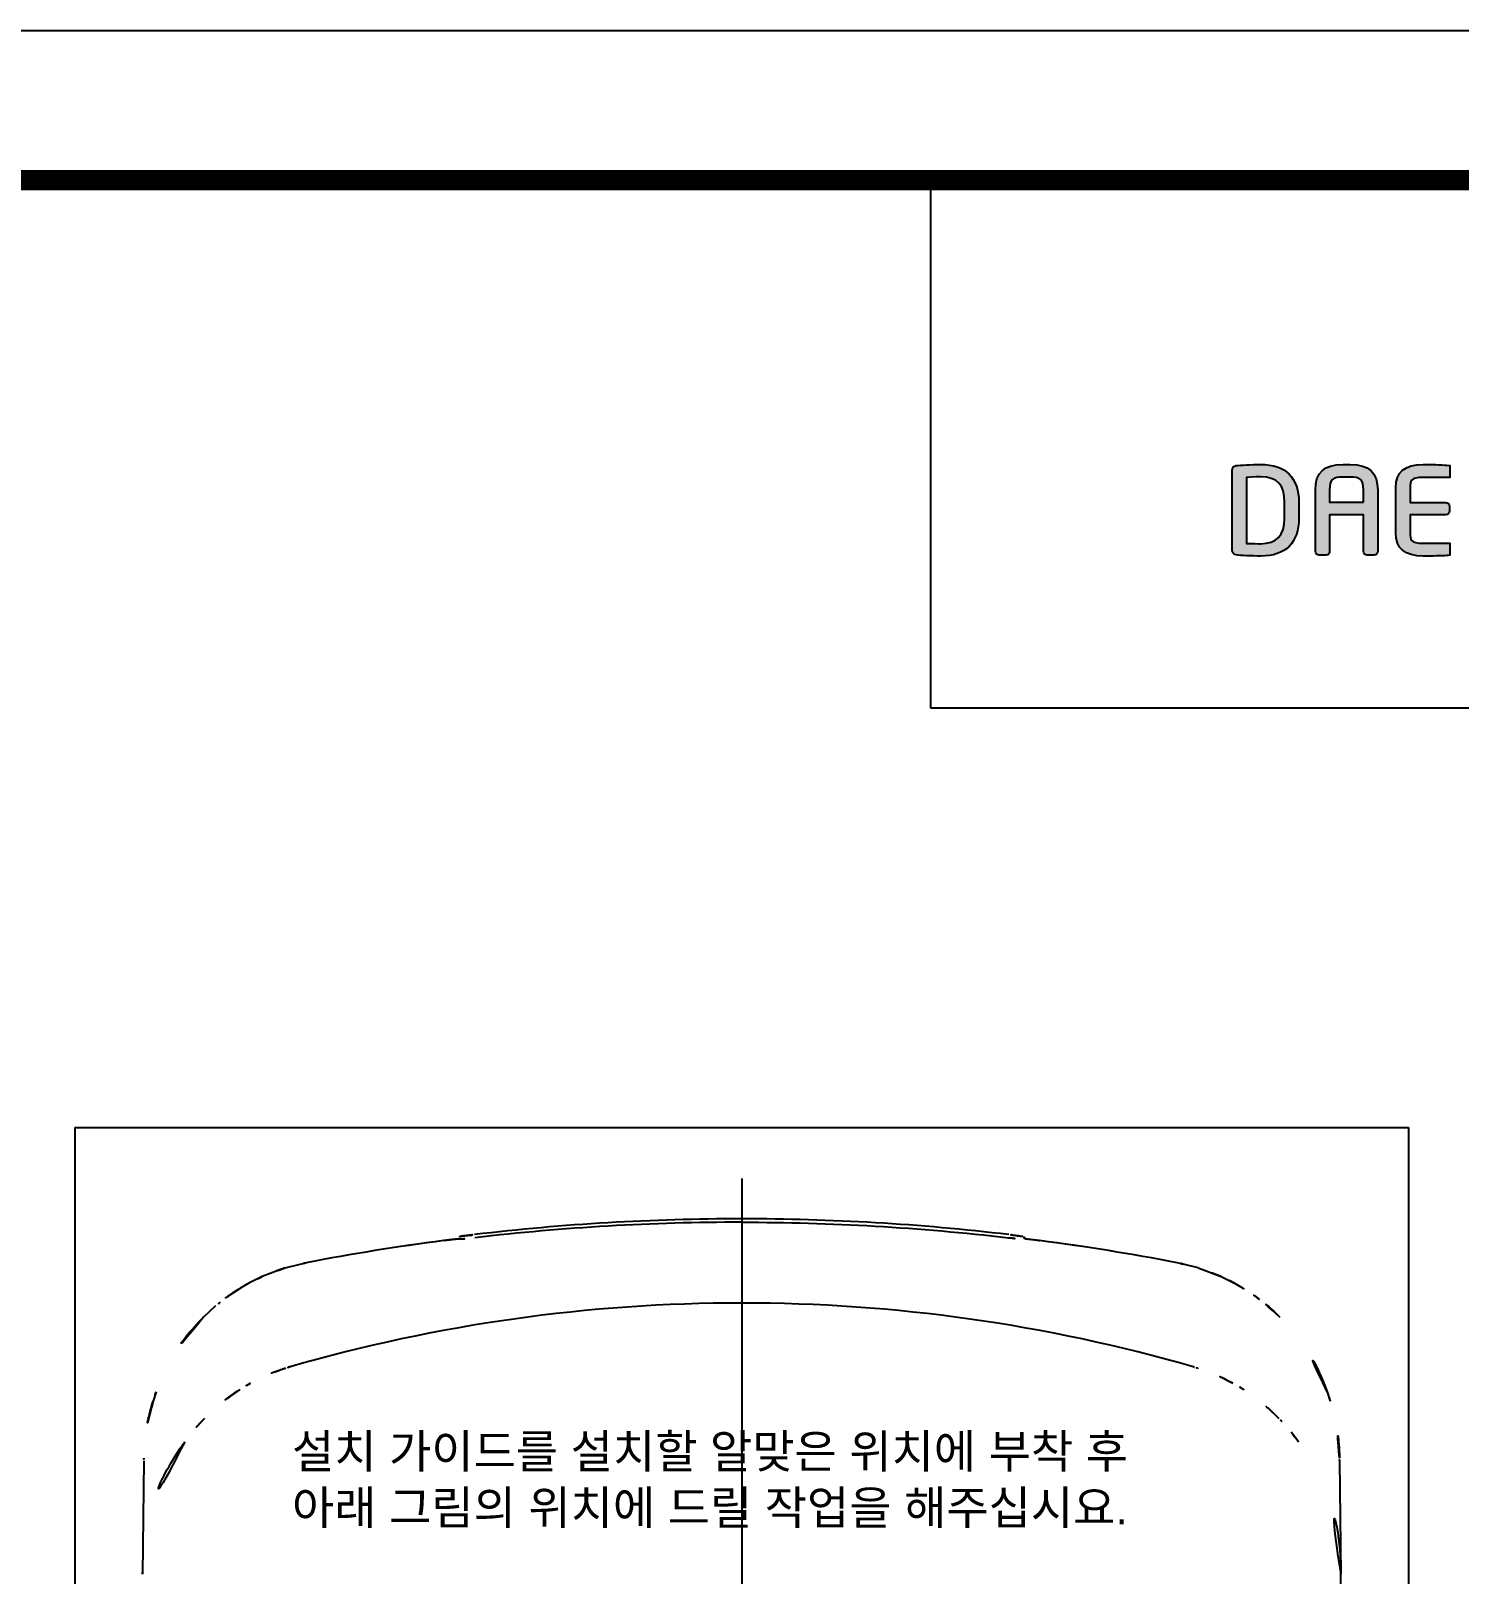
# Model space of a CAD drawing. Extents: x 16296660632 to 16296680496, y -37409619871 to -37409616057.
# Drawn here: x 16296679891.9 to 16296680245.2, y -37409616438.5 to -37409616056.8 of the extents above; entities that cross this region are included whole.
import ezdxf

# ---------------------------------------------------------------- set-up
doc = ezdxf.new("R2010")
doc.units = 0
doc.header["$LTSCALE"] = 10
doc.header["$MEASUREMENT"] = 0
doc.layers.get('0').update_dxf_attribs({"linetype": 'CONTINUOUS'})
for name, color, linetype in [('2', 2, 'CONTINUOUS'), ('5', 7, 'CONTINUOUS'), ('BACK_CASE_DADA_2', 7, 'CONTINUOUS'), ('BACK_LED_PCB_CAS', 7, 'CONTINUOUS'), ('BACK_TOP_COVER', 7, 'CONTINUOUS'), ('SIDE_CASE_18', 7, 'CONTINUOUS'), ('TH1000_20110519_', 7, 'CONTINUOUS'), ('레이어 1', 7, 'CONTINUOUS')]:
    doc.layers.add(name, color=color, linetype=linetype)
doc.styles.get("Standard").update_dxf_attribs({"font": 'SYMBOL'})

msp = doc.modelspace()

# ---------------------------------------------------------------- hatches: boundary and pattern name
at = {"layer": '레이어 1'}
h = msp.add_hatch(color=5, dxfattribs=at)
h.dxf.hatch_style = 2
edge = h.paths.add_edge_path()
edge.add_spline(control_points=[(16296680202.0121, -37409616177.330261), (16296680202.0121, -37409616181.58345), (16296680200.071609, -37409616183.652687), (16296680196.07762, -37409616183.652687), (16296680196.07762, -37409616183.652687), (16296680193.345091, -37409616183.602097), (16296680192.63295, -37409616183.589767), (16296680192.63295, -37409616183.589767), (16296680192.63295, -37409616167.281937), (16296680192.63295, -37409616167.281937), (16296680194.04826, -37409616167.141403), (16296680196.059601, -37409616167.117813), (16296680196.07959, -37409616167.117813), (16296680200.181829, -37409616167.117813), (16296680202.0121, -37409616169.066711), (16296680202.0121, -37409616173.434647), (16296680202.0121, -37409616173.434647), (16296680202.0121, -37409616177.330261), (16296680202.0121, -37409616177.330261)], knot_values=[0, 0, 0, 0, 1, 1, 1, 2, 2, 2, 3, 3, 3, 4, 4, 4, 5, 5, 5, 6, 6, 6, 6], degree=3, periodic=0)
edge = h.paths.add_edge_path()
edge.add_spline(control_points=[(16296680196.07762, -37409616164.054352), (16296680193.860479, -37409616164.054352), (16296680190.984289, -37409616164.19046), (16296680190.0411, -37409616164.34227), (16296680189.451241, -37409616164.441238), (16296680189.073059, -37409616164.882111), (16296680189.073059, -37409616165.4646), (16296680189.073059, -37409616165.4646), (16296680189.073059, -37409616185.303574), (16296680189.073059, -37409616185.303574), (16296680189.073059, -37409616185.91423), (16296680189.454849, -37409616186.343887), (16296680190.06975, -37409616186.429291), (16296680190.961821, -37409616186.577713), (16296680193.82869, -37409616186.712708), (16296680196.07762, -37409616186.712708), (16296680202.26849, -37409616186.712708), (16296680205.539391, -37409616183.467133), (16296680205.539391, -37409616177.330261), (16296680205.539391, -37409616177.330261), (16296680205.539391, -37409616173.434647), (16296680205.539391, -37409616173.434647), (16296680205.539391, -37409616167.297791), (16296680202.26849, -37409616164.054352), (16296680196.07762, -37409616164.054352)], knot_values=[0, 0, 0, 0, 1, 1, 1, 2, 2, 2, 3, 3, 3, 4, 4, 4, 5, 5, 5, 6, 6, 6, 7, 7, 7, 8, 8, 8, 8], degree=3, periodic=0)
h = msp.add_hatch(color=5, dxfattribs=at)
h.dxf.hatch_style = 2
edge = h.paths.add_edge_path()
edge.add_spline(control_points=[(16296680221.505831, -37409616173.41098), (16296680221.505831, -37409616173.41098), (16296680213.15793, -37409616173.41098), (16296680213.15793, -37409616173.41098), (16296680213.15793, -37409616173.100677), (16296680213.15793, -37409616170.434189), (16296680213.15793, -37409616170.434189), (16296680213.15793, -37409616167.650787), (16296680213.98534, -37409616167.178528), (16296680216.467621, -37409616167.178528), (16296680216.467621, -37409616167.178528), (16296680218.198641, -37409616167.178528), (16296680218.198641, -37409616167.178528), (16296680220.67952, -37409616167.178528), (16296680221.505831, -37409616167.650787), (16296680221.505831, -37409616170.434189), (16296680221.505831, -37409616170.434189), (16296680221.505831, -37409616173.100677), (16296680221.505831, -37409616173.41098)], knot_values=[0, 0, 0, 0, 1, 1, 1, 2, 2, 2, 3, 3, 3, 4, 4, 4, 5, 5, 5, 6, 6, 6, 6], degree=3, periodic=0)
edge = h.paths.add_edge_path()
edge.add_spline(control_points=[(16296680218.198641, -37409616164.054352), (16296680218.198641, -37409616164.054352), (16296680216.467621, -37409616164.054352), (16296680216.467621, -37409616164.054352), (16296680211.73871, -37409616164.054352), (16296680209.630329, -37409616166.021332), (16296680209.630329, -37409616170.434189), (16296680209.630329, -37409616170.434189), (16296680209.630329, -37409616185.530807), (16296680209.630329, -37409616185.530807), (16296680209.630329, -37409616186.061607), (16296680210.061661, -37409616186.511368), (16296680210.57077, -37409616186.511368), (16296680210.57077, -37409616186.511368), (16296680212.22226, -37409616186.511368), (16296680212.22226, -37409616186.511368), (16296680212.80761, -37409616186.511368), (16296680213.15793, -37409616186.014343), (16296680213.15793, -37409616185.530807), (16296680213.15793, -37409616185.530807), (16296680213.15793, -37409616176.855652), (16296680213.15793, -37409616176.517143), (16296680213.15793, -37409616176.517143), (16296680221.505831, -37409616176.517143), (16296680221.505831, -37409616176.517143), (16296680221.505831, -37409616176.855652), (16296680221.505831, -37409616185.530807), (16296680221.505831, -37409616185.530807), (16296680221.505831, -37409616186.071671), (16296680221.93231, -37409616186.511368), (16296680222.457781, -37409616186.511368), (16296680222.457781, -37409616186.511368), (16296680224.089001, -37409616186.511368), (16296680224.089001, -37409616186.511368), (16296680224.660879, -37409616186.511368), (16296680225.045731, -37409616186.004173), (16296680225.045731, -37409616185.530807), (16296680225.045731, -37409616185.530807), (16296680225.045731, -37409616170.434189), (16296680225.045731, -37409616170.434189), (16296680225.045731, -37409616166.021332), (16296680222.93322, -37409616164.054352), (16296680218.198641, -37409616164.054352)], knot_values=[0, 0, 0, 0, 1, 1, 1, 2, 2, 2, 3, 3, 3, 4, 4, 4, 5, 5, 5, 6, 6, 6, 7, 7, 7, 8, 8, 8, 9, 9, 9, 10, 10, 10, 11, 11, 11, 12, 12, 12, 13, 13, 13, 14, 14, 14, 14], degree=3, periodic=0)
h = msp.add_hatch(color=5, dxfattribs=at)
h.dxf.hatch_style = 2
edge = h.paths.add_edge_path()
edge.add_spline(control_points=[(16296680229.532021, -37409616169.823578), (16296680229.532021, -37409616169.823578), (16296680229.532021, -37409616180.936859), (16296680229.532021, -37409616180.936859), (16296680229.532021, -37409616184.824516), (16296680231.75256, -37409616186.712708), (16296680236.32177, -37409616186.712708), (16296680238.338711, -37409616186.712708), (16296680241.08386, -37409616186.675636), (16296680242.18148, -37409616186.573242), (16296680242.16571, -37409616186.573242), (16296680242.713699, -37409616186.520401), (16296680242.713699, -37409616186.520401), (16296680242.713699, -37409616186.520401), (16296680242.872259, -37409616186.504646), (16296680242.872259, -37409616186.504646), (16296680242.872259, -37409616186.504646), (16296680242.872259, -37409616183.531219), (16296680242.872259, -37409616183.531219), (16296680242.872259, -37409616183.531219), (16296680236.34683, -37409616183.531219), (16296680236.34683, -37409616183.531219), (16296680233.07757, -37409616183.531219), (16296680233.07757, -37409616182.609093), (16296680233.07757, -37409616180.936859), (16296680233.07757, -37409616180.936859), (16296680233.07757, -37409616176.818512), (16296680233.07757, -37409616176.496857), (16296680233.41353, -37409616176.496857), (16296680241.84914, -37409616176.496857), (16296680241.84914, -37409616176.496857), (16296680242.401609, -37409616176.496857), (16296680242.851709, -37409616176.058296), (16296680242.851709, -37409616175.518517), (16296680242.851709, -37409616175.518517), (16296680242.851709, -37409616174.416412), (16296680242.851709, -37409616174.416412), (16296680242.851709, -37409616173.873253), (16296680242.401609, -37409616173.433517), (16296680241.84914, -37409616173.433517), (16296680241.84914, -37409616173.433517), (16296680233.41353, -37409616173.433517), (16296680233.07757, -37409616173.433517), (16296680233.07757, -37409616173.114143), (16296680233.07757, -37409616169.823578), (16296680233.07757, -37409616169.823578), (16296680233.07757, -37409616168.153549), (16296680233.07757, -37409616167.233597), (16296680236.34683, -37409616167.233597), (16296680236.34683, -37409616167.233597), (16296680242.86972, -37409616167.259506), (16296680242.86972, -37409616167.259506), (16296680242.86972, -37409616167.259506), (16296680242.86972, -37409616164.304031), (16296680242.86972, -37409616164.304031), (16296680242.86972, -37409616164.304031), (16296680242.177811, -37409616164.229828), (16296680242.177811, -37409616164.229828), (16296680240.894369, -37409616164.113983), (16296680237.95191, -37409616164.054352), (16296680236.32177, -37409616164.054352), (16296680231.75256, -37409616164.054352), (16296680229.532021, -37409616165.940308), (16296680229.532021, -37409616169.823578)], knot_values=[0, 0, 0, 0, 1, 1, 1, 2, 2, 2, 3, 3, 3, 4, 4, 4, 5, 5, 5, 6, 6, 6, 7, 7, 7, 8, 8, 8, 9, 9, 9, 10, 10, 10, 11, 11, 11, 12, 12, 12, 13, 13, 13, 14, 14, 14, 15, 15, 15, 16, 16, 16, 17, 17, 17, 18, 18, 18, 19, 19, 19, 20, 20, 20, 21, 21, 21, 21], degree=3, periodic=0)

# ---------------------------------------------------------------- linework, layer by layer
at = {"color": 5, "ltscale": 0.5}
msp.add_line((16296680114.50696, -37409616224.354347), (16296680114.50696, -37409616093.730217), dxfattribs=at)
at = {"color": 5, "ltscale": 40}
msp.add_line((16296680461.317301, -37409616224.354347), (16296680114.50696, -37409616224.354347), dxfattribs=at)
for p, q in [((16296679902.701521, -37409616328.041008), (16296680232.701521, -37409616328.041008)), ((16296679919.806761, -37409616410.455544), (16296679919.493971, -37409616438.494324)), ((16296680215.596279, -37409616410.455544), (16296680215.909069, -37409616438.494324))]:
    msp.add_line(p, q)
at = {"ltscale": 0.5}
msp.add_lwpolyline([(16296678326.42292, -37409617646.812927), (16296680496.42292, -37409617646.812927), (16296680496.42292, -37409616056.812927), (16296678326.42292, -37409616056.812927)], close=True, dxfattribs=at)
at = {"color": 5, "linetype": 'ByBlock', "lineweight": 200, "const_width": 5}
msp.add_lwpolyline([(16296678361.316879, -37409617578.73053), (16296680461.316879, -37409617578.73053), (16296680461.316879, -37409616093.73053), (16296678361.316879, -37409616093.73053)], close=True, dxfattribs=at)
at = {"layer": '2', "color": 1}
msp.add_line((16296680067.701521, -37409616340.612427), (16296680067.701521, -37409616918.041008), dxfattribs=at)
at = {"layer": '5', "color": 0}
for p, q in [((16296679902.701521, -37409616328.041008), (16296679902.701521, -37409617071.20459)), ((16296680232.701521, -37409616328.041008), (16296680232.701521, -37409617071.20459))]:
    msp.add_line(p, q, dxfattribs=at)
at = {"layer": 'BACK_CASE_DADA_2', "color": 7, "linetype": 'Continuous', "ltscale": 25.4}
for p, q in [((16296679994.07226, -37409616355.989891), (16296679993.93211, -37409616356.008133)), ((16296679995.25008, -37409616355.838531), (16296679994.07226, -37409616355.991653)), ((16296679994.07226, -37409616355.989891), (16296679994.07226, -37409616355.989937)), ((16296679997.601521, -37409616355.542427), (16296679995.25008, -37409616355.838531)), ((16296680137.801519, -37409616355.542427), (16296680140.152969, -37409616355.838531)), ((16296680140.152969, -37409616355.838531), (16296680141.33079, -37409616355.991653)), ((16296680141.33079, -37409616355.989891), (16296680141.33079, -37409616355.989937)), ((16296680141.33079, -37409616355.989891), (16296680141.47093, -37409616356.008133)), ((16296679954.800159, -37409616362.770378), (16296679958.46944, -37409616361.797653)), ((16296680180.60288, -37409616362.770378), (16296680176.933611, -37409616361.797653)), ((16296679943.27318, -37409616368.004623), (16296679943.813641, -37409616367.673897)), ((16296679945.778589, -37409616366.550079), (16296679943.813641, -37409616367.673897)), ((16296679945.778589, -37409616366.550079), (16296679945.77927, -37409616366.549713)), ((16296680189.62446, -37409616366.550079), (16296680189.62377, -37409616366.549713)), ((16296680189.62446, -37409616366.550079), (16296680191.589399, -37409616367.673897)), ((16296680192.129869, -37409616368.004623), (16296680191.589399, -37409616367.673897)), ((16296679934.52973, -37409616374.948143), (16296679937.646339, -37409616372.083717)), ((16296680200.87331, -37409616374.948143), (16296680197.75671, -37409616372.083717))]:
    msp.add_line(p, q, dxfattribs=at)
for centre, radius, start, end in [((16296680066.911961, -37409616916.619179), 565.341319, 97.41699067, 100.90486059), ((16296680068.491091, -37409616916.619179), 565.341319, 79.09513941, 82.58300933), ((16296679969.14377, -37409616409.693466), 49.064089, 114.12242713, 118.43780373), ((16296679969.277611, -37409616409.995888), 49.39479, 107.04339322, 114.12067348), ((16296679969.409069, -37409616410.50692), 49.922622, 100.90837718, 102.65805771), ((16296680165.993971, -37409616410.50692), 49.922622, 77.34194229, 79.09162282), ((16296680166.125429, -37409616409.995888), 49.39479, 65.87932652, 72.95660678), ((16296680166.25927, -37409616409.693466), 49.064089, 61.56219627, 65.87757287), ((16296679969.081169, -37409616409.525383), 48.887895, 121.86378029, 127.11154496), ((16296680166.32188, -37409616409.525383), 48.887895, 52.88845504, 58.13621971), ((16296679968.82181, -37409616409.16761), 48.44713, 128.50350715, 130.05289937), ((16296680166.58124, -37409616409.16761), 48.44713, 49.94710063, 51.49649285), ((16296679970.30847, -37409616410.514816), 50.449059, 135.17031382, 160.1377476), ((16296680165.09457, -37409616410.514816), 50.449059, 19.8622524, 44.82968618), ((16296679970.845209, -37409616410.75647), 51.035985, 160.08710527, 162.87641307), ((16296680164.55784, -37409616410.75647), 51.035985, 17.12358693, 19.91289473)]:
    msp.add_arc(centre, radius, start, end, dxfattribs=at)
at = {"layer": 'BACK_LED_PCB_CAS', "color": 7, "linetype": 'Continuous', "ltscale": 25.4}
for p, q in [((16296679997.701521, -37409616355.452538), (16296679997.701521, -37409616355.643097)), ((16296680137.701521, -37409616355.452538), (16296680137.701521, -37409616355.643097))]:
    msp.add_line(p, q, dxfattribs=at)
for centre, radius, start, end in [((16296680067.701521, -37409616909.748383), 559.135955, 90, 96.78505764), ((16296680067.701521, -37409616909.748383), 559.135955, 83.21494236, 90), ((16296679998.201521, -37409616355.452538), 0.5, 97.14670412, 180), ((16296680137.201521, -37409616355.452538), 0.5, 0, 82.85329588)]:
    msp.add_arc(centre, radius, start, end, dxfattribs=at)
for points in [[(16296679998.13932, -37409616354.956429), (16296679998.13932, -37409616354.956429), (16296679998.162189, -37409616354.953552), (16296679998.25176, -37409616354.942337), (16296679998.31959, -37409616354.933853), (16296679998.496281, -37409616354.911774), (16296679998.604361, -37409616354.8983), (16296679998.85955, -37409616354.866577), (16296679999.00778, -37409616354.848198), (16296679999.3312, -37409616354.808258), (16296679999.507601, -37409616354.786537), (16296679999.89049, -37409616354.739632), (16296680000.09339, -37409616354.714867), (16296680000.51362, -37409616354.663841), (16296680000.7337, -37409616354.637238), (16296680001.18425, -37409616354.583076), (16296680001.41206, -37409616354.555817), (16296680001.64245, -37409616354.528412)], [(16296680137.263729, -37409616354.956429), (16296680137.263729, -37409616354.956429), (16296680137.24086, -37409616354.953552), (16296680137.151279, -37409616354.942337), (16296680137.08346, -37409616354.933853), (16296680136.906759, -37409616354.911774), (16296680136.798691, -37409616354.8983), (16296680136.543501, -37409616354.866577), (16296680136.395269, -37409616354.848198), (16296680136.07185, -37409616354.808258), (16296680135.895451, -37409616354.786537), (16296680135.51256, -37409616354.739632), (16296680135.30966, -37409616354.714867), (16296680134.889429, -37409616354.663841), (16296680134.66934, -37409616354.637238), (16296680134.2188, -37409616354.583076), (16296680133.99098, -37409616354.555817), (16296680133.760599, -37409616354.528412)]]:
    msp.add_open_spline(points, degree=3, knots=[0, 0, 0, 0, 0.125, 0.125, 0.25, 0.25, 0.375, 0.375, 0.5, 0.5, 0.625, 0.625, 0.75, 0.75, 0.875, 0.875, 1, 1, 1, 1], dxfattribs=at)
at = {"layer": 'BACK_TOP_COVER', "color": 7, "linetype": 'Continuous', "ltscale": 25.4}
for start, end in [(96.98220191, 96.98540075), (83.01459925, 83.01779809)]:
    msp.add_arc((16296680067.701521, -37409616909.748383), 559.135955, start, end, dxfattribs=at)
at = {"layer": 'SIDE_CASE_18', "color": 7, "linetype": 'Continuous', "ltscale": 25.4}
msp.add_line((16296680216.98966, -37409616846.521568), (16296680215.91239, -37409616438.494324), dxfattribs=at)
at = {"layer": 'TH1000_20110519_', "color": 7, "linetype": 'Continuous', "ltscale": 25.4}
for p, q in [((16296679994.07226, -37409616355.989906), (16296679997.601521, -37409616355.542198)), ((16296679997.601521, -37409616355.644829), (16296679997.601521, -37409616355.542213)), ((16296680141.33079, -37409616355.989906), (16296680137.801519, -37409616355.542198)), ((16296680137.801519, -37409616355.644829), (16296680137.801519, -37409616355.542213)), ((16296679949.09185, -37409616364.913948), (16296679945.77927, -37409616366.549713)), ((16296679954.800119, -37409616362.770203), (16296679949.09185, -37409616364.913948)), ((16296679954.80019, -37409616362.770523), (16296679958.46944, -37409616361.797653)), ((16296679958.46944, -37409616361.797653), (16296679959.96174, -37409616361.486351)), ((16296680176.933611, -37409616361.797653), (16296680175.441299, -37409616361.486351)), ((16296680180.602859, -37409616362.770523), (16296680176.933611, -37409616361.797653)), ((16296680180.602921, -37409616362.770203), (16296680186.31119, -37409616364.913948)), ((16296680186.31119, -37409616364.913948), (16296680189.62377, -37409616366.549713)), ((16296679945.77927, -37409616366.549713), (16296679943.813641, -37409616367.673843)), ((16296680189.62377, -37409616366.549713), (16296680191.589399, -37409616367.673843)), ((16296679954.799561, -37409616387.558571), (16296679954.826839, -37409616387.645103)), ((16296679955.838449, -37409616387.250076), (16296679955.996059, -37409616387.204674)), ((16296680179.56459, -37409616387.250076), (16296680179.406981, -37409616387.204674)), ((16296680180.603491, -37409616387.558571), (16296680180.5762, -37409616387.645103)), ((16296679922.860531, -37409616393.374207), (16296679922.07155, -37409616395.729752)), ((16296679943.524139, -37409616392.858368), (16296679943.44746, -37409616392.907631)), ((16296680191.87891, -37409616392.858368), (16296680191.95558, -37409616392.907631)), ((16296680212.542509, -37409616393.374207), (16296680213.33149, -37409616395.729752)), ((16296679934.789049, -37409616399.991989), (16296679934.789049, -37409616399.992081)), ((16296680200.614, -37409616399.991989), (16296680200.614, -37409616399.992081)), ((16296679929.919291, -37409616405.76976), (16296679929.919291, -37409616405.769829)), ((16296680205.483761, -37409616405.76976), (16296680205.483761, -37409616405.769829)), ((16296679919.49066, -37409616438.494324), (16296679919.490919, -37409616438.384399)), ((16296679919.493971, -37409616438.494324), (16296679919.494989, -37409616437.973709)), ((16296680215.909069, -37409616438.494324), (16296680215.908051, -37409616437.973709)), ((16296680215.91239, -37409616438.494324), (16296680215.91213, -37409616438.384399))]:
    msp.add_line(p, q, dxfattribs=at)
for centre, radius, start, end in [((16296680066.946791, -37409616916.85318), 565.577866, 97.40311046, 100.90381211), ((16296679997.137541, -37409616325.809113), 29.839323, 270.89091219, 278.79803298), ((16296680138.265499, -37409616325.809113), 29.839323, 261.20196702, 269.10908781), ((16296680068.456249, -37409616916.85318), 565.577866, 79.09618789, 82.59688954), ((16296679968.749081, -37409616409.059502), 48.317174, 121.06949799, 135.0906435), ((16296680166.653959, -37409616409.059502), 48.317174, 44.9093565, 58.93050201), ((16296680067.66608, -37409616775.195847), 403.741684, 89.99497298, 106.05665856), ((16296680067.736971, -37409616775.195847), 403.741684, 73.94334144, 90.00502702), ((16296679970.332399, -37409616410.529984), 50.476714, 135.17719101, 160.13076381), ((16296680165.070641, -37409616410.529984), 50.476714, 19.86923619, 44.82280899), ((16296679969.214649, -37409616432.861252), 47.540833, 107.62971305, 119.02293049), ((16296679966.78578, -37409616426.039597), 40.304714, 105.76027839, 107.27602814), ((16296679972.83127, -37409616445.496147), 60.671118, 106.26406895, 106.39968541), ((16296680162.57177, -37409616445.496147), 60.671118, 73.60031459, 73.73593105), ((16296680168.61726, -37409616426.039597), 40.304714, 72.72397186, 74.23972161), ((16296680166.188391, -37409616432.861252), 47.540833, 60.97706951, 72.37028695), ((16296679969.441811, -37409616433.275177), 48.012993, 119.02028751, 122.7627648), ((16296680165.961229, -37409616433.275177), 48.012993, 57.2372352, 60.97971249), ((16296679970.91894, -37409616410.77961), 51.11326, 162.87596314, 178.87387576), ((16296679970.364889, -37409616434.639023), 49.659414, 122.80692909, 135.75777884), ((16296680165.038151, -37409616434.639023), 49.659414, 44.24222116, 57.19307091), ((16296680164.48411, -37409616410.77961), 51.11326, 1.12612424, 17.12403686), ((16296679972.051661, -37409616436.340248), 52.054698, 135.71187538, 144.036229), ((16296679970.42872, -37409616434.724747), 49.76606, 135.7182095, 136.89814172), ((16296680164.974319, -37409616434.724747), 49.76606, 43.10185828, 44.2817905), ((16296680163.351391, -37409616436.340248), 52.054698, 35.963771, 44.28812462), ((16296679974.680861, -37409616438.048103), 55.185916, 144.20408934, 179.91913046), ((16296680160.722191, -37409616438.048103), 55.185916, 0.08086954, 35.79591066), ((16296679971.183929, -37409616410.778831), 51.378188, 178.88043362, 179.6393639), ((16296680164.21911, -37409616410.778831), 51.378188, 0.3606361, 1.11956638), ((16296679896.52813, -37409616437.950104), 22.966877, 358.91978293, 359.94972982), ((16296680238.87492, -37409616437.950104), 22.966877, 180.05027018, 181.08021707)]:
    msp.add_arc(centre, radius, start, end, dxfattribs=at)
for points in [[(16296680067.701521, -37409616351.461609), (16296680056.701521, -37409616351.461609), (16296680045.701521, -37409616351.781052), (16296680023.701521, -37409616353.058372), (16296680012.701521, -37409616354.016228), (16296680001.701521, -37409616355.29734)], [(16296680067.701521, -37409616351.461609), (16296680078.701521, -37409616351.461609), (16296680089.701521, -37409616351.781052), (16296680111.701521, -37409616353.058372), (16296680122.701521, -37409616354.016228), (16296680133.701521, -37409616355.29734)]]:
    msp.add_open_spline(points, degree=3, knots=[0.50000000889, 0.50000000889, 0.50000000889, 0.50000000889, 0.75, 0.75, 1, 1, 1, 1], dxfattribs=at)
at = {"layer": '레이어 1', "color": 5}
for points, knots in [([(16296680196.07762, -37409616164.054352), (16296680193.860479, -37409616164.054352), (16296680190.984289, -37409616164.19046), (16296680190.0411, -37409616164.34227), (16296680189.451241, -37409616164.441238), (16296680189.073059, -37409616164.882111), (16296680189.073059, -37409616165.4646), (16296680189.073059, -37409616165.4646), (16296680189.073059, -37409616185.303574), (16296680189.073059, -37409616185.303574), (16296680189.073059, -37409616185.91423), (16296680189.454849, -37409616186.343887), (16296680190.06975, -37409616186.429291), (16296680190.961821, -37409616186.577713), (16296680193.82869, -37409616186.712708), (16296680196.07762, -37409616186.712708), (16296680202.26849, -37409616186.712708), (16296680205.539391, -37409616183.467133), (16296680205.539391, -37409616177.330261), (16296680205.539391, -37409616177.330261), (16296680205.539391, -37409616173.434647), (16296680205.539391, -37409616173.434647), (16296680205.539391, -37409616167.297791), (16296680202.26849, -37409616164.054352), (16296680196.07762, -37409616164.054352)], [0, 0, 0, 0, 1, 1, 1, 2, 2, 2, 3, 3, 3, 4, 4, 4, 5, 5, 5, 6, 6, 6, 7, 7, 7, 8, 8, 8, 8]), ([(16296680218.198641, -37409616164.054352), (16296680218.198641, -37409616164.054352), (16296680216.467621, -37409616164.054352), (16296680216.467621, -37409616164.054352), (16296680211.73871, -37409616164.054352), (16296680209.630329, -37409616166.021332), (16296680209.630329, -37409616170.434189), (16296680209.630329, -37409616170.434189), (16296680209.630329, -37409616185.530807), (16296680209.630329, -37409616185.530807), (16296680209.630329, -37409616186.061607), (16296680210.061661, -37409616186.511368), (16296680210.57077, -37409616186.511368), (16296680210.57077, -37409616186.511368), (16296680212.22226, -37409616186.511368), (16296680212.22226, -37409616186.511368), (16296680212.80761, -37409616186.511368), (16296680213.15793, -37409616186.014343), (16296680213.15793, -37409616185.530807), (16296680213.15793, -37409616185.530807), (16296680213.15793, -37409616176.855652), (16296680213.15793, -37409616176.517143), (16296680213.15793, -37409616176.517143), (16296680221.505831, -37409616176.517143), (16296680221.505831, -37409616176.517143), (16296680221.505831, -37409616176.855652), (16296680221.505831, -37409616185.530807), (16296680221.505831, -37409616185.530807), (16296680221.505831, -37409616186.071671), (16296680221.93231, -37409616186.511368), (16296680222.457781, -37409616186.511368), (16296680222.457781, -37409616186.511368), (16296680224.089001, -37409616186.511368), (16296680224.089001, -37409616186.511368), (16296680224.660879, -37409616186.511368), (16296680225.045731, -37409616186.004173), (16296680225.045731, -37409616185.530807), (16296680225.045731, -37409616185.530807), (16296680225.045731, -37409616170.434189), (16296680225.045731, -37409616170.434189), (16296680225.045731, -37409616166.021332), (16296680222.93322, -37409616164.054352), (16296680218.198641, -37409616164.054352)], [0, 0, 0, 0, 1, 1, 1, 2, 2, 2, 3, 3, 3, 4, 4, 4, 5, 5, 5, 6, 6, 6, 7, 7, 7, 8, 8, 8, 9, 9, 9, 10, 10, 10, 11, 11, 11, 12, 12, 12, 13, 13, 13, 14, 14, 14, 14]), ([(16296680229.532021, -37409616169.823578), (16296680229.532021, -37409616169.823578), (16296680229.532021, -37409616180.936859), (16296680229.532021, -37409616180.936859), (16296680229.532021, -37409616184.824516), (16296680231.75256, -37409616186.712708), (16296680236.32177, -37409616186.712708), (16296680238.338711, -37409616186.712708), (16296680241.08386, -37409616186.675636), (16296680242.18148, -37409616186.573242), (16296680242.16571, -37409616186.573242), (16296680242.713699, -37409616186.520401), (16296680242.713699, -37409616186.520401), (16296680242.713699, -37409616186.520401), (16296680242.872259, -37409616186.504646), (16296680242.872259, -37409616186.504646), (16296680242.872259, -37409616186.504646), (16296680242.872259, -37409616183.531219), (16296680242.872259, -37409616183.531219), (16296680242.872259, -37409616183.531219), (16296680236.34683, -37409616183.531219), (16296680236.34683, -37409616183.531219), (16296680233.07757, -37409616183.531219), (16296680233.07757, -37409616182.609093), (16296680233.07757, -37409616180.936859), (16296680233.07757, -37409616180.936859), (16296680233.07757, -37409616176.818512), (16296680233.07757, -37409616176.496857), (16296680233.41353, -37409616176.496857), (16296680241.84914, -37409616176.496857), (16296680241.84914, -37409616176.496857), (16296680242.401609, -37409616176.496857), (16296680242.851709, -37409616176.058296), (16296680242.851709, -37409616175.518517), (16296680242.851709, -37409616175.518517), (16296680242.851709, -37409616174.416412), (16296680242.851709, -37409616174.416412), (16296680242.851709, -37409616173.873253), (16296680242.401609, -37409616173.433517), (16296680241.84914, -37409616173.433517), (16296680241.84914, -37409616173.433517), (16296680233.41353, -37409616173.433517), (16296680233.07757, -37409616173.433517), (16296680233.07757, -37409616173.114143), (16296680233.07757, -37409616169.823578), (16296680233.07757, -37409616169.823578), (16296680233.07757, -37409616168.153549), (16296680233.07757, -37409616167.233597), (16296680236.34683, -37409616167.233597), (16296680236.34683, -37409616167.233597), (16296680242.86972, -37409616167.259506), (16296680242.86972, -37409616167.259506), (16296680242.86972, -37409616167.259506), (16296680242.86972, -37409616164.304031), (16296680242.86972, -37409616164.304031), (16296680242.86972, -37409616164.304031), (16296680242.177811, -37409616164.229828), (16296680242.177811, -37409616164.229828), (16296680240.894369, -37409616164.113983), (16296680237.95191, -37409616164.054352), (16296680236.32177, -37409616164.054352), (16296680231.75256, -37409616164.054352), (16296680229.532021, -37409616165.940308), (16296680229.532021, -37409616169.823578)], [0, 0, 0, 0, 1, 1, 1, 2, 2, 2, 3, 3, 3, 4, 4, 4, 5, 5, 5, 6, 6, 6, 7, 7, 7, 8, 8, 8, 9, 9, 9, 10, 10, 10, 11, 11, 11, 12, 12, 12, 13, 13, 13, 14, 14, 14, 15, 15, 15, 16, 16, 16, 17, 17, 17, 18, 18, 18, 19, 19, 19, 20, 20, 20, 21, 21, 21, 21]), ([(16296680202.0121, -37409616177.330261), (16296680202.0121, -37409616181.58345), (16296680200.071609, -37409616183.652687), (16296680196.07762, -37409616183.652687), (16296680196.07762, -37409616183.652687), (16296680193.345091, -37409616183.602097), (16296680192.63295, -37409616183.589767), (16296680192.63295, -37409616183.589767), (16296680192.63295, -37409616167.281937), (16296680192.63295, -37409616167.281937), (16296680194.04826, -37409616167.141403), (16296680196.059601, -37409616167.117813), (16296680196.07959, -37409616167.117813), (16296680200.181829, -37409616167.117813), (16296680202.0121, -37409616169.066711), (16296680202.0121, -37409616173.434647), (16296680202.0121, -37409616173.434647), (16296680202.0121, -37409616177.330261), (16296680202.0121, -37409616177.330261)], [0, 0, 0, 0, 1, 1, 1, 2, 2, 2, 3, 3, 3, 4, 4, 4, 5, 5, 5, 6, 6, 6, 6]), ([(16296680221.505831, -37409616173.41098), (16296680221.505831, -37409616173.41098), (16296680213.15793, -37409616173.41098), (16296680213.15793, -37409616173.41098), (16296680213.15793, -37409616173.100677), (16296680213.15793, -37409616170.434189), (16296680213.15793, -37409616170.434189), (16296680213.15793, -37409616167.650787), (16296680213.98534, -37409616167.178528), (16296680216.467621, -37409616167.178528), (16296680216.467621, -37409616167.178528), (16296680218.198641, -37409616167.178528), (16296680218.198641, -37409616167.178528), (16296680220.67952, -37409616167.178528), (16296680221.505831, -37409616167.650787), (16296680221.505831, -37409616170.434189), (16296680221.505831, -37409616170.434189), (16296680221.505831, -37409616173.100677), (16296680221.505831, -37409616173.41098)], [0, 0, 0, 0, 1, 1, 1, 2, 2, 2, 3, 3, 3, 4, 4, 4, 5, 5, 5, 6, 6, 6, 6])]:
    msp.add_open_spline(points, degree=3, knots=knots, dxfattribs=at)

# ---------------------------------------------------------------- texts
at = {"color": 2}
for s, p in [('설치 가이드를 설치할 알맞은 위치에 부착 후', (16296679956.45303, -37409616412.286041)), ('아래 그림의 위치에 드릴 작업을 해주십시요. ', (16296679956.45303, -37409616426.20079))]:
    msp.add_text(s, height=8.33333333, dxfattribs=at).set_placement(p)

doc.saveas('drawing.dxf')
